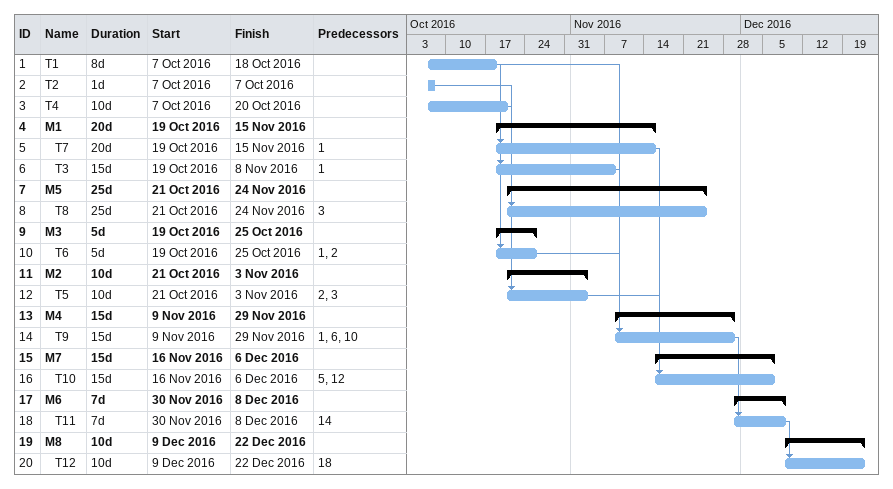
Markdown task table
| ID | Level | Task | Duration | Start | Finish | Predecessors |
|---|---|---|---|---|---|---|
| 1 | 1 | T1 | 8d | 2016-10-07 | 2016-10-18 |  |
| 2 | 1 | T2 | 1d | 2016-10-07 | 2016-10-07 |  |
| 3 | 1 | T4 | 10d | 2016-10-07 | 2016-10-20 |  |
| 4 | 1 | **M1** | 20d | 2016-10-19 | 2016-11-15 |  |
| 5 | 2 | T7 | 20d | 2016-10-19 | 2016-11-15 | 1 |
| 6 | 2 | T3 | 15d | 2016-10-19 | 2016-11-08 | 1 |
| 7 | 1 | **M5** | 25d | 2016-10-21 | 2016-11-24 |  |
| 8 | 2 | T8 | 25d | 2016-10-21 | 2016-11-24 | 3 |
| 9 | 1 | **M3** | 5d | 2016-10-19 | 2016-10-25 |  |
| 10 | 2 | T6 | 5d | 2016-10-19 | 2016-10-25 | 1, 2 |
| 11 | 1 | **M2** | 10d | 2016-10-21 | 2016-11-03 |  |
| 12 | 2 | T5 | 10d | 2016-10-21 | 2016-11-03 | 2, 3 |
| 13 | 1 | **M4** | 15d | 2016-11-09 | 2016-11-29 |  |
| 14 | 2 | T9 | 15d | 2016-11-09 | 2016-11-29 | 1, 6, 10 |
| 15 | 1 | **M7** | 15d | 2016-11-16 | 2016-12-06 |  |
| 16 | 2 | T10 | 15d | 2016-11-16 | 2016-12-06 | 5, 12 |
| 17 | 1 | **M6** | 7d | 2016-11-30 | 2016-12-08 |  |
| 18 | 2 | T11 | 7d | 2016-11-30 | 2016-12-08 | 14 |
| 19 | 1 | **M8** | 10d | 2016-12-09 | 2016-12-22 |  |
| 20 | 2 | T12 | 10d | 2016-12-09 | 2016-12-22 | 18 |
